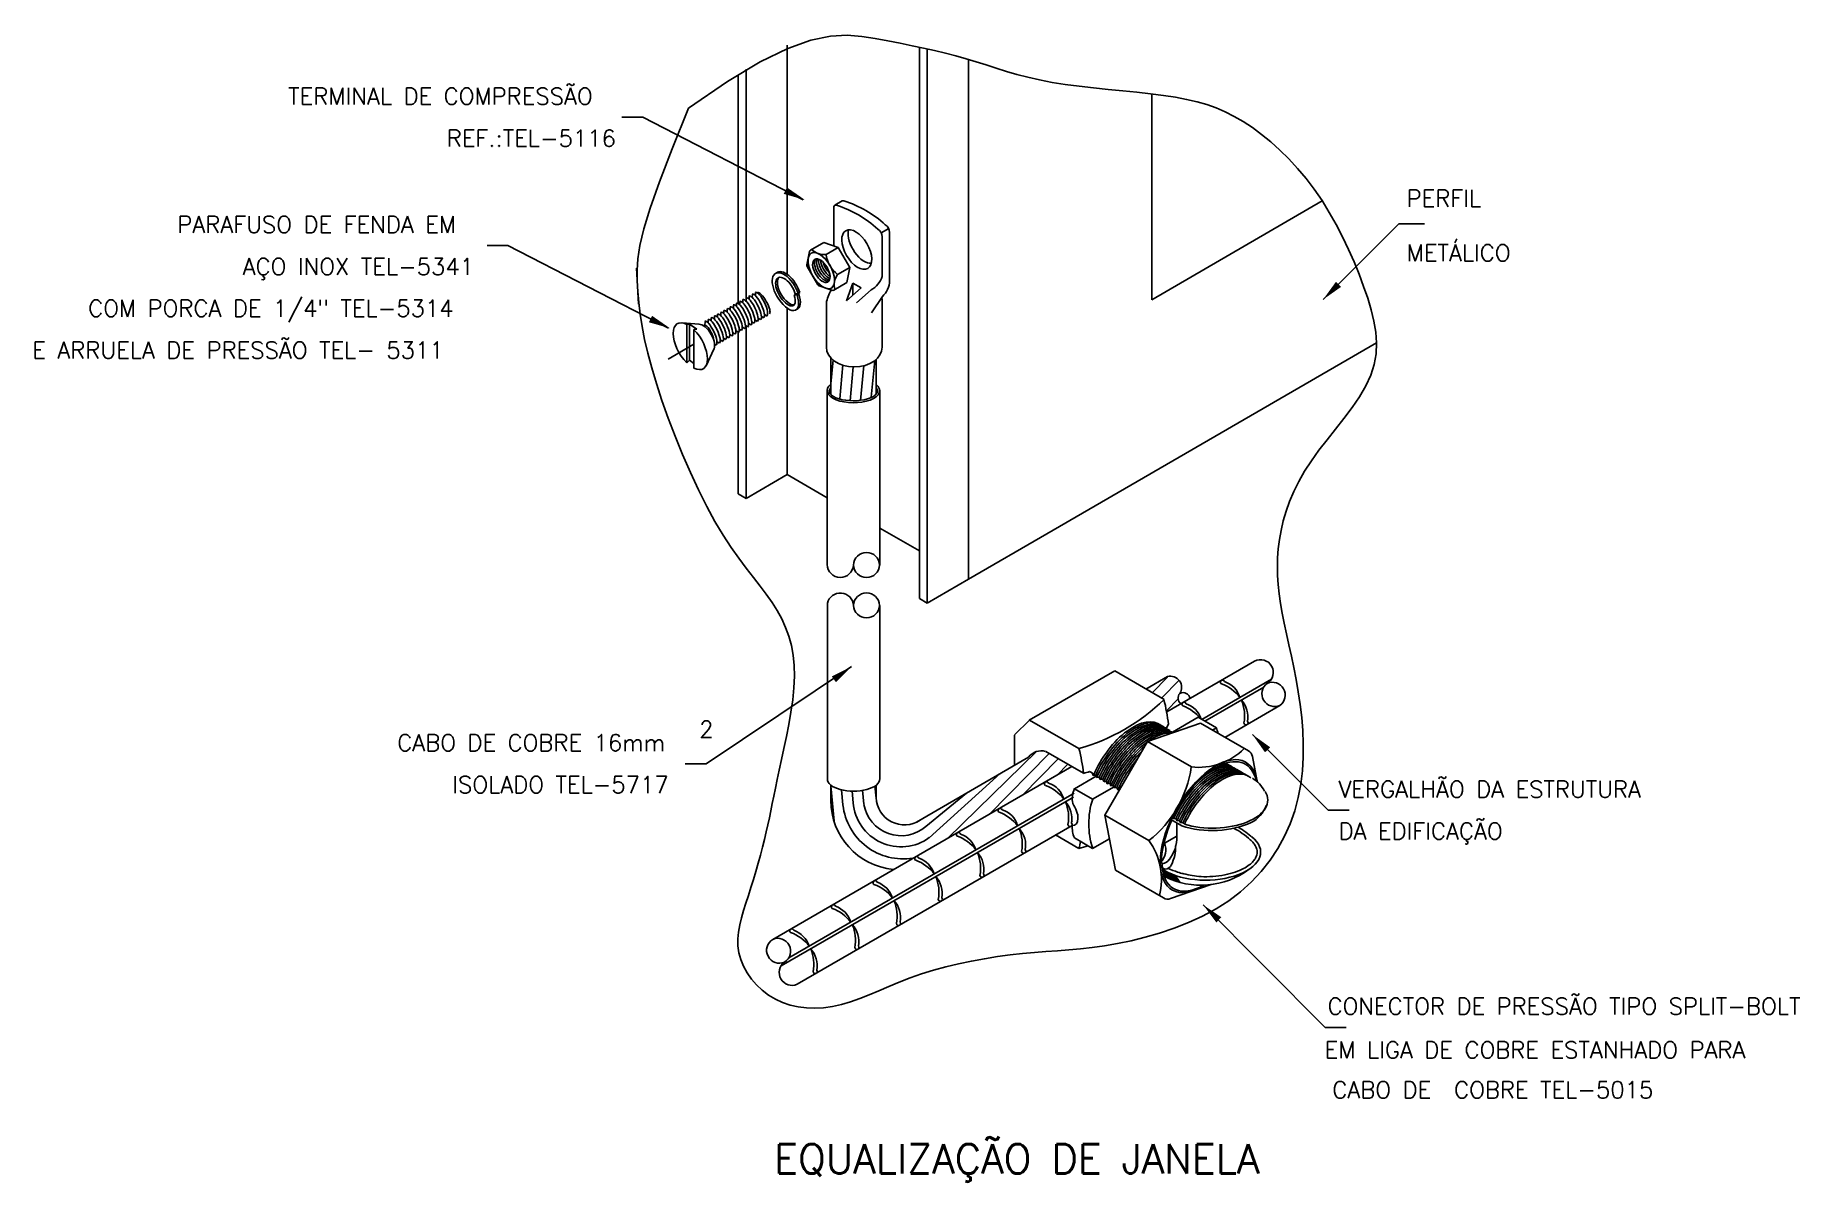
# Model space of a CAD drawing. Header units: millimetres. Extents: x -4696.5 to -4675.4, y -4670.3 to -4656.6.
import ezdxf
from ezdxf.enums import TextEntityAlignment as Align

# ---------------------------------------------------------------- set-up
doc = ezdxf.new("R2010")
doc.units = ezdxf.units.MM
doc.header["$LTSCALE"] = 10
doc.linetypes.add('DASHDOT', pattern=[1, 0.5, -0.25, 0, -0.25])
doc.layers.add('Termotécnica', color=7, linetype='Continuous')
doc.styles.add('r140', font='romans.shx')
doc.styles.add('r80', font='romans.shx')

msp = doc.modelspace()

# ---------------------------------------------------------------- linework, layer by layer
at = {"layer": 'Termotécnica', "color": 3}
for p, q in [((-4687.534, -4659.432), (-4687.534, -4656.69)), ((-4685.953, -4663.308), (-4685.953, -4656.712)), ((-4685.859, -4663.363), (-4685.859, -4656.733)), ((-4685.366, -4663.078), (-4685.366, -4656.861)), ((-4688.121, -4659.78), (-4688.121, -4657.054)), ((-4688.027, -4659.751), (-4688.027, -4656.977)), ((-4683.172, -4659.734), (-4683.172, -4657.273)), ((-4683.172, -4659.734), (-4681.135, -4658.552)), ((-4687.534, -4661.826), (-4687.534, -4659.827)), ((-4688.027, -4662.111), (-4688.027, -4660.043)), ((-4688.121, -4662.057), (-4688.121, -4660.123)), ((-4684.43, -4662.535), (-4680.486, -4660.248)), ((-4687.058, -4662.903), (-4687.058, -4660.818)), ((-4686.428, -4662.908), (-4686.428, -4660.821)), ((-4687.534, -4661.826), (-4688.027, -4662.111)), ((-4687.058, -4662.102), (-4687.534, -4661.826)), ((-4688.027, -4662.111), (-4688.121, -4662.057)), ((-4685.953, -4662.739), (-4686.428, -4662.465)), ((-4685.366, -4663.078), (-4684.43, -4662.535)), ((-4685.366, -4663.078), (-4685.859, -4663.363)), ((-4687.054, -4663.365), (-4687.054, -4665.468)), ((-4686.428, -4663.391), (-4686.428, -4665.468)), ((-4685.859, -4663.363), (-4685.953, -4663.308))]:
    msp.add_line(p, q, dxfattribs=at)
at = {"layer": 'Termotécnica', "color": 2, "ltscale": 1.6}
for p, q in [((-4689.263, -4657.551), (-4689.513, -4657.551)), ((-4687.343, -4658.538), (-4689.263, -4657.551)), ((-4686.964, -4658.603), (-4686.878, -4658.552)), ((-4686.976, -4659.092), (-4686.976, -4658.622)), ((-4686.409, -4658.933), (-4686.32, -4658.881)), ((-4686.398, -4658.981), (-4686.398, -4659.455)), ((-4686.309, -4658.929), (-4686.309, -4659.507)), ((-4681.124, -4659.732), (-4680.219, -4658.826)), ((-4680.219, -4658.826), (-4679.91, -4658.826)), ((-4690.875, -4659.087), (-4691.125, -4659.087)), ((-4688.956, -4660.074), (-4690.875, -4659.087)), ((-4686.749, -4659.534), (-4686.825, -4659.746)), ((-4686.649, -4659.592), (-4686.825, -4659.746)), ((-4686.649, -4659.592), (-4686.749, -4659.534)), ((-4686.531, -4659.617), (-4686.707, -4659.771)), ((-4686.395, -4659.697), (-4686.525, -4659.892)), ((-4686.766, -4664.123), (-4688.504, -4665.284)), ((-4681.97, -4664.934), (-4681.064, -4665.84)), ((-4688.504, -4665.284), (-4688.754, -4665.284)), ((-4681.064, -4665.84), (-4680.814, -4665.84)), ((-4682.559, -4666.973), (-4681.099, -4668.438)), ((-4681.099, -4668.438), (-4680.849, -4668.438))]:
    msp.add_line(p, q, dxfattribs=at)
at = {"layer": 'Termotécnica', "color": 2}
for p, q in [((-4687.298, -4659.316), (-4687.268, -4659.159)), ((-4687.255, -4659.14), (-4687.098, -4659.05)), ((-4687.098, -4659.05), (-4686.925, -4659.11)), ((-4687.069, -4659.193), (-4686.925, -4659.11)), ((-4686.925, -4659.11), (-4686.787, -4659.349)), ((-4687.295, -4659.335), (-4687.167, -4659.557)), ((-4686.931, -4659.432), (-4686.787, -4659.349)), ((-4686.822, -4659.529), (-4686.787, -4659.349)), ((-4687.914, -4659.646), (-4687.914, -4659.684)), ((-4687.152, -4659.569), (-4687.001, -4659.621)), ((-4686.978, -4659.619), (-4686.822, -4659.529)), ((-4688.291, -4659.863), (-4688.291, -4659.902)), ((-4688.253, -4659.841), (-4688.253, -4659.88)), ((-4688.215, -4659.82), (-4688.216, -4659.858)), ((-4688.178, -4659.798), (-4688.178, -4659.837)), ((-4688.14, -4659.776), (-4688.14, -4659.815)), ((-4688.102, -4659.754), (-4688.102, -4659.793)), ((-4688.064, -4659.733), (-4688.065, -4659.771)), ((-4688.027, -4659.711), (-4688.027, -4659.749)), ((-4687.989, -4659.689), (-4687.989, -4659.728)), ((-4687.951, -4659.668), (-4687.952, -4659.706)), ((-4687.065, -4660.301), (-4687.065, -4659.777)), ((-4686.398, -4660.301), (-4686.398, -4659.718)), ((-4688.789, -4660.011), (-4688.589, -4660.027)), ((-4688.736, -4660.029), (-4688.703, -4660.025)), ((-4688.736, -4660.029), (-4688.736, -4660.488)), ((-4688.703, -4660.025), (-4688.616, -4660.088)), ((-4688.703, -4660.025), (-4688.703, -4660.456)), ((-4688.518, -4660.044), (-4688.543, -4660.041)), ((-4688.517, -4659.993), (-4688.518, -4660.044)), ((-4688.479, -4659.971), (-4688.48, -4660.011)), ((-4688.442, -4659.95), (-4688.442, -4659.989)), ((-4688.404, -4659.928), (-4688.404, -4659.967)), ((-4688.366, -4659.907), (-4688.367, -4659.946)), ((-4688.329, -4659.885), (-4688.329, -4659.924)), ((-4688.083, -4660.101), (-4688.11, -4660.081)), ((-4688.046, -4660.08), (-4688.073, -4660.059)), ((-4688.008, -4660.058), (-4688.035, -4660.037)), ((-4687.97, -4660.036), (-4687.997, -4660.015)), ((-4687.932, -4660.015), (-4687.96, -4659.994)), ((-4687.894, -4659.994), (-4687.923, -4659.972)), ((-4687.857, -4659.971), (-4687.885, -4659.95)), ((-4687.819, -4659.95), (-4687.847, -4659.928)), ((-4687.778, -4659.929), (-4687.806, -4659.908)), ((-4688.65, -4660.092), (-4688.616, -4660.088)), ((-4688.65, -4660.092), (-4688.65, -4660.551)), ((-4688.385, -4660.276), (-4688.403, -4660.262)), ((-4688.347, -4660.254), (-4688.375, -4660.233)), ((-4688.309, -4660.233), (-4688.337, -4660.211)), ((-4688.272, -4660.211), (-4688.299, -4660.19)), ((-4688.234, -4660.188), (-4688.261, -4660.168)), ((-4688.196, -4660.167), (-4688.224, -4660.146)), ((-4688.159, -4660.145), (-4688.186, -4660.124)), ((-4688.121, -4660.123), (-4688.148, -4660.102)), ((-4688.736, -4660.488), (-4688.703, -4660.456)), ((-4688.703, -4660.456), (-4688.65, -4660.495)), ((-4688.505, -4660.524), (-4688.411, -4660.326)), ((-4687.013, -4660.866), (-4687.013, -4660.427)), ((-4686.471, -4660.866), (-4686.471, -4660.45)), ((-4682.995, -4664.665), (-4681.945, -4664.059)), ((-4684.638, -4664.765), (-4683.617, -4664.175)), ((-4683.617, -4664.175), (-4683.027, -4664.516)), ((-4683.243, -4664.392), (-4682.986, -4664.243)), ((-4682.573, -4664.754), (-4681.743, -4664.274)), ((-4682.537, -4664.775), (-4681.834, -4664.369)), ((-4682.298, -4664.969), (-4681.64, -4664.588)), ((-4684.815, -4664.938), (-4684.636, -4664.762)), ((-4684.636, -4664.762), (-4684.044, -4665.103)), ((-4682.973, -4664.813), (-4683, -4664.863)), ((-4684.816, -4664.943), (-4684.816, -4665.311)), ((-4684.442, -4665.138), (-4683.99, -4665.399)), ((-4685.986, -4665.983), (-4684.646, -4665.205)), ((-4685.889, -4666.336), (-4684.128, -4665.319)), ((-4687.013, -4665.541), (-4687.013, -4665.724)), ((-4686.471, -4665.541), (-4686.471, -4665.69)), ((-4683.886, -4665.395), (-4683.917, -4665.377)), ((-4683.873, -4665.425), (-4683.886, -4665.395)), ((-4683.844, -4665.42), (-4683.873, -4665.425)), ((-4683.831, -4665.45), (-4683.844, -4665.42)), ((-4683.802, -4665.444), (-4683.831, -4665.45)), ((-4683.789, -4665.474), (-4683.802, -4665.444)), ((-4683.76, -4665.469), (-4683.789, -4665.475)), ((-4683.747, -4665.499), (-4683.76, -4665.469)), ((-4683.718, -4665.494), (-4683.747, -4665.5)), ((-4683.705, -4665.524), (-4683.718, -4665.494)), ((-4683.676, -4665.519), (-4683.705, -4665.525)), ((-4683.662, -4665.548), (-4683.676, -4665.519)), ((-4683.634, -4665.543), (-4683.662, -4665.548)), ((-4683.62, -4665.573), (-4683.634, -4665.543)), ((-4683.591, -4665.568), (-4683.62, -4665.573)), ((-4683.578, -4665.597), (-4683.591, -4665.568)), ((-4687.607, -4667.702), (-4684.11, -4665.683)), ((-4687.516, -4667.607), (-4684.1, -4665.635)), ((-4683.558, -4665.593), (-4683.578, -4665.597)), ((-4684.131, -4665.973), (-4684.122, -4665.98)), ((-4682.814, -4666.028), (-4682.945, -4665.952)), ((-4682.913, -4665.944), (-4682.923, -4665.922)), ((-4682.885, -4665.938), (-4682.913, -4665.944)), ((-4682.871, -4665.968), (-4682.885, -4665.938)), ((-4682.842, -4665.962), (-4682.871, -4665.968)), ((-4682.828, -4665.991), (-4682.842, -4665.962)), ((-4682.8, -4665.987), (-4682.828, -4665.991)), ((-4682.788, -4666.005), (-4682.8, -4665.987)), ((-4685.595, -4666.873), (-4684.124, -4666.023)), ((-4684.326, -4666.136), (-4684.044, -4666.299)), ((-4685.889, -4666.336), (-4687.707, -4667.386)), ((-4683.022, -4666.562), (-4683.046, -4666.549)), ((-4682.958, -4666.546), (-4682.977, -4666.535)), ((-4685.595, -4666.873), (-4687.414, -4667.923))]:
    msp.add_line(p, q, dxfattribs=at)
at = {"layer": 'Termotécnica', "color": 1}
for p, q in [((-4689.312, -4659.789), (-4689.337, -4659.356)), ((-4687.404, -4659.661), (-4687.438, -4659.664)), ((-4687.383, -4659.648), (-4687.404, -4659.661)), ((-4686.749, -4659.535), (-4686.749, -4659.679)), ((-4687.429, -4659.668), (-4687.45, -4659.68)), ((-4687.417, -4659.677), (-4687.45, -4659.68)), ((-4687.396, -4659.665), (-4687.429, -4659.668)), ((-4687.396, -4659.665), (-4687.417, -4659.677)), ((-4686.986, -4660.454), (-4687.013, -4660.742)), ((-4686.487, -4660.46), (-4686.528, -4660.9)), ((-4686.867, -4660.512), (-4686.904, -4660.92)), ((-4686.744, -4660.538), (-4686.781, -4660.943)), ((-4686.618, -4660.52), (-4686.656, -4660.938)), ((-4683.167, -4664.435), (-4682.986, -4664.251)), ((-4683.057, -4664.499), (-4682.847, -4664.286)), ((-4682.998, -4664.652), (-4682.858, -4664.51)), ((-4682.591, -4664.799), (-4683.226, -4665.02)), ((-4682.925, -4664.905), (-4682.618, -4664.728)), ((-4682.4, -4664.854), (-4682.618, -4664.728)), ((-4682.018, -4665.13), (-4682.591, -4664.799)), ((-4682.4, -4664.854), (-4682.448, -4664.882)), ((-4685.618, -4666.18), (-4684.547, -4665.136)), ((-4683.226, -4665.02), (-4683.734, -4665.899)), ((-4682.7, -4665.323), (-4683.226, -4665.02)), ((-4685.124, -4665.895), (-4684.402, -4665.161)), ((-4684.723, -4665.663), (-4684.292, -4665.225)), ((-4684.31, -4665.424), (-4684.178, -4665.29)), ((-4681.911, -4665.497), (-4681.969, -4665.199)), ((-4686.974, -4665.972), (-4687.013, -4665.548)), ((-4686.471, -4665.698), (-4686.485, -4665.55)), ((-4685.835, -4666.169), (-4684.986, -4665.403)), ((-4683.838, -4665.433), (-4684.099, -4665.583)), ((-4683.625, -4665.562), (-4683.881, -4665.709)), ((-4686.867, -4665.778), (-4686.883, -4665.597)), ((-4686.744, -4665.752), (-4686.757, -4665.613)), ((-4686.618, -4665.77), (-4686.633, -4665.601)), ((-4685.875, -4666.034), (-4685.39, -4665.637)), ((-4683.881, -4665.709), (-4684.099, -4665.583)), ((-4683.208, -4666.203), (-4683.734, -4665.899)), ((-4683.607, -4666.559), (-4683.734, -4665.899)), ((-4682.875, -4665.993), (-4682.875, -4666.151)), ((-4683.881, -4666.297), (-4684.099, -4666.171)), ((-4683.68, -4666.181), (-4683.881, -4666.297)), ((-4683.021, -4666.235), (-4682.875, -4666.151)), ((-4683.034, -4666.89), (-4683.607, -4666.559)), ((-4683.044, -4666.477), (-4683.064, -4666.462)), ((-4682.463, -4666.731), (-4682.95, -4666.898))]:
    msp.add_line(p, q, dxfattribs=at)
at = {"layer": 'Termotécnica', "color": 1, "linetype": 'DASHDOT'}
msp.add_line((-4688.65, -4660.265), (-4688.96, -4660.444), dxfattribs=at)
at = {"layer": 'Termotécnica', "color": 1}
msp.add_lwpolyline([(-4688.713, -4657.444), (-4688.249, -4657.123), (-4687.857, -4656.889), (-4687.527, -4656.729), (-4687.25, -4656.631), (-4687.016, -4656.582), (-4686.817, -4656.571), (-4686.642, -4656.584), (-4686.482, -4656.61), (-4686.33, -4656.638), (-4686.183, -4656.666), (-4686.041, -4656.695), (-4685.904, -4656.724), (-4685.771, -4656.754), (-4685.642, -4656.785), (-4685.517, -4656.818), (-4685.394, -4656.853), (-4685.274, -4656.889), (-4685.155, -4656.926), (-4685.035, -4656.964), (-4684.913, -4657.002), (-4684.787, -4657.038), (-4684.655, -4657.073), (-4684.515, -4657.105), (-4684.366, -4657.134), (-4684.208, -4657.159), (-4684.041, -4657.181), (-4683.869, -4657.201), (-4683.694, -4657.219), (-4683.521, -4657.236), (-4683.351, -4657.253), (-4683.187, -4657.271), (-4683.032, -4657.29), (-4682.889, -4657.312), (-4682.756, -4657.337), (-4682.632, -4657.366), (-4682.515, -4657.4), (-4682.402, -4657.44), (-4682.294, -4657.487), (-4682.186, -4657.541), (-4682.079, -4657.603), (-4681.97, -4657.675), (-4681.86, -4657.756), (-4681.75, -4657.845), (-4681.641, -4657.943), (-4681.534, -4658.049), (-4681.429, -4658.163), (-4681.327, -4658.284), (-4681.23, -4658.413), (-4681.137, -4658.548), (-4681.05, -4658.689), (-4680.968, -4658.835), (-4680.891, -4658.983), (-4680.82, -4659.132), (-4680.754, -4659.281), (-4680.694, -4659.43), (-4680.639, -4659.575), (-4680.59, -4659.716), (-4680.548, -4659.854), (-4680.516, -4659.989), (-4680.494, -4660.121), (-4680.485, -4660.251), (-4680.491, -4660.381), (-4680.514, -4660.509), (-4680.554, -4660.637), (-4680.614, -4660.766), (-4680.69, -4660.895), (-4680.778, -4661.024), (-4680.874, -4661.153), (-4680.975, -4661.281), (-4681.076, -4661.408), (-4681.174, -4661.535), (-4681.264, -4661.66), (-4681.345, -4661.784), (-4681.414, -4661.907), (-4681.474, -4662.028), (-4681.525, -4662.147), (-4681.566, -4662.264), (-4681.6, -4662.38), (-4681.627, -4662.493), (-4681.647, -4662.604), (-4681.661, -4662.713), (-4681.669, -4662.82), (-4681.671, -4662.927), (-4681.669, -4663.034), (-4681.661, -4663.142), (-4681.649, -4663.253), (-4681.633, -4663.366), (-4681.612, -4663.483), (-4681.588, -4663.604), (-4681.561, -4663.73), (-4681.533, -4663.861), (-4681.503, -4663.996), (-4681.474, -4664.135), (-4681.447, -4664.278), (-4681.421, -4664.425), (-4681.399, -4664.575), (-4681.38, -4664.73), (-4681.367, -4664.887), (-4681.361, -4665.047), (-4681.362, -4665.207), (-4681.372, -4665.368), (-4681.391, -4665.529), (-4681.421, -4665.689), (-4681.463, -4665.847), (-4681.518, -4666.002), (-4681.586, -4666.153), (-4681.666, -4666.299), (-4681.759, -4666.439), (-4681.865, -4666.573), (-4681.982, -4666.699), (-4682.111, -4666.817), (-4682.253, -4666.924), (-4682.405, -4667.021), (-4682.567, -4667.108), (-4682.735, -4667.185), (-4682.907, -4667.253), (-4683.08, -4667.311), (-4683.253, -4667.361), (-4683.421, -4667.402), (-4683.584, -4667.436), (-4683.738, -4667.462), (-4683.885, -4667.482), (-4684.027, -4667.498), (-4684.165, -4667.51), (-4684.302, -4667.521), (-4684.439, -4667.531), (-4684.578, -4667.542), (-4684.721, -4667.555), (-4684.869, -4667.572), (-4685.02, -4667.592), (-4685.175, -4667.617), (-4685.33, -4667.645), (-4685.484, -4667.677), (-4685.636, -4667.713), (-4685.785, -4667.754), (-4685.927, -4667.798), (-4686.064, -4667.847), (-4686.194, -4667.898), (-4686.318, -4667.949), (-4686.438, -4668.001), (-4686.554, -4668.049), (-4686.667, -4668.094), (-4686.777, -4668.134), (-4686.886, -4668.166), (-4686.993, -4668.189), (-4687.099, -4668.204), (-4687.203, -4668.209), (-4687.305, -4668.206), (-4687.403, -4668.194), (-4687.498, -4668.172), (-4687.589, -4668.141), (-4687.675, -4668.101), (-4687.757, -4668.052), (-4687.832, -4667.995), (-4687.9, -4667.93), (-4687.961, -4667.86), (-4688.013, -4667.786), (-4688.057, -4667.707), (-4688.09, -4667.627), (-4688.112, -4667.545), (-4688.124, -4667.463), (-4688.125, -4667.381), (-4688.117, -4667.298), (-4688.102, -4667.213), (-4688.081, -4667.128), (-4688.056, -4667.041), (-4688.028, -4666.951), (-4687.998, -4666.86), (-4687.968, -4666.765), (-4687.939, -4666.669), (-4687.91, -4666.572), (-4687.882, -4666.474), (-4687.855, -4666.377), (-4687.83, -4666.282), (-4687.806, -4666.189), (-4687.785, -4666.1), (-4687.765, -4666.014), (-4687.747, -4665.931), (-4687.73, -4665.847), (-4687.713, -4665.762), (-4687.696, -4665.672), (-4687.676, -4665.577), (-4687.655, -4665.473), (-4687.631, -4665.36), (-4687.603, -4665.235), (-4687.573, -4665.101), (-4687.543, -4664.959), (-4687.515, -4664.814), (-4687.489, -4664.666), (-4687.468, -4664.519), (-4687.453, -4664.376), (-4687.447, -4664.238), (-4687.45, -4664.108), (-4687.462, -4663.985), (-4687.484, -4663.869), (-4687.514, -4663.758), (-4687.553, -4663.653), (-4687.599, -4663.551), (-4687.654, -4663.451), (-4687.715, -4663.354), (-4687.784, -4663.257), (-4687.858, -4663.159), (-4687.939, -4663.056), (-4688.024, -4662.946), (-4688.113, -4662.827), (-4688.206, -4662.696), (-4688.301, -4662.551), (-4688.399, -4662.388), (-4688.497, -4662.207), (-4688.595, -4662.01), (-4688.692, -4661.801), (-4688.785, -4661.586), (-4688.874, -4661.368), (-4688.957, -4661.151), (-4689.032, -4660.939), (-4689.098, -4660.737), (-4689.155, -4660.549), (-4689.202, -4660.372), (-4689.24, -4660.208), (-4689.27, -4660.053), (-4689.293, -4659.907), (-4689.31, -4659.768), (-4689.321, -4659.636), (-4689.327, -4659.508), (-4689.329, -4659.382), (-4689.32, -4659.245), (-4689.295, -4659.085), (-4689.248, -4658.887), (-4689.172, -4658.637), (-4689.062, -4658.323), (-4688.911, -4657.93), (-4688.713, -4657.444)], dxfattribs=at)
at = {"layer": 'Termotécnica', "color": 2}
for centre, radius, start, end in [((-4686.955, -4658.622), 0.021, 60, 180), ((-4686.503, -4658.981), 0.105, 0, 60), ((-4686.414, -4658.929), 0.105, 360, 60), ((-4687.241, -4659.164), 0.0276, 120, 169.1165), ((-4687.092, -4658.98), 0.214, 225.5818, 276.1065), ((-4686.704, -4659.142), 0.369, 187.9969, 232.0248), ((-4687.271, -4659.321), 0.0276, 169.1165, 210), ((-4686.759, -4659.558), 0.213, 143.8108, 194.501), ((-4687.143, -4659.543), 0.0276, 210, 250.8846), ((-4686.661, -4659.836), 0.409, 148.0121, 171.7584), ((-4686.992, -4659.595), 0.0276, 250.8846, 300), ((-4686.585, -4662.9), 0.157, 182.7796, 357.2204), ((-4686.585, -4663.398), 0.157, 2.7796, 177.2204), ((-4681.872, -4664.193), 0.153, 301.3054, 118.6946), ((-4682.95, -4664.372), 0.134, 327.4927, 105.4475), ((-4682.327, -4664.309), 0.0248, 16.0461, 236.6257), ((-4682.389, -4664.569), 0.28, 15.8438, 72.2469), ((-4682.779, -4664.499), 0.0805, 136.6893, 236.2804), ((-4682.498, -4664.775), 0.473, 36.7868, 70.623), ((-4681.702, -4664.447), 0.154, 126.2448, 293.7552), ((-4684.698, -4662.797), 2.398, 285.8241, 314.1759), ((-4685.435, -4665.113), 2.48, 6.9569, 13.9344), ((-4682.787, -4664.573), 0.0248, 16.0461, 236.6257), ((-4682.958, -4665.04), 0.473, 38.6426, 70.623), ((-4682.849, -4664.834), 0.28, 17.5744, 72.2469), ((-4682.326, -4664.725), 0.302, 349.9094, 42), ((-4682.536, -4664.71), 0.473, 349.377, 23.2132), ((-4682.046, -4664.795), 0.0248, 183.3743, 43.9539), ((-4684.498, -4665.313), 0.183, 72.3637, 144.1745), ((-4686.454, -4665.701), 2.483, 6.984, 13.9344), ((-4684.433, -4665.524), 0.0248, 16.0461, 236.6257), ((-4684.603, -4665.991), 0.473, 36.7868, 70.623), ((-4684.494, -4665.784), 0.28, 15.8438, 72.2469), ((-4684.644, -4663.091), 2.4, 285.8241, 287.6369), ((-4682.161, -4665.782), 0.376, 26.4242, 59.497), ((-4686.178, -4665.72), 0.835, 180.2417, 263.9581), ((-4686.132, -4665.677), 0.339, 182.2437, 303.5163), ((-4684.641, -4665.925), 0.473, 349.377, 23.2132), ((-4684.431, -4665.941), 0.302, 349.9094, 42), ((-4684.987, -4665.844), 0.0248, 16.0461, 236.6257), ((-4685.157, -4666.311), 0.473, 36.7868, 70.623), ((-4685.024, -4666.081), 0.251, 12.1762, 75.9145), ((-4682.157, -4665.654), 0.376, 297.3192, 339.4448), ((-4685.485, -4666.132), 0.0248, 16.0461, 236.6257), ((-4685.656, -4666.598), 0.473, 36.7868, 70.623), ((-4685.561, -4666.406), 0.298, 17.6433, 70.4474), ((-4685.195, -4666.245), 0.473, 349.377, 23.2132), ((-4684.968, -4666.256), 0.286, 348.3834, 43.5259), ((-4684.152, -4666.011), 0.0248, 183.3743, 43.9539), ((-4684.152, -4666.011), 0.0248, 183.3743, 266.8799), ((-4684.152, -4666.011), 0.0248, 20.03, 43.9539), ((-4682.608, -4666.871), 0.914, 47.8924, 63.0928), ((-4682.543, -4666.785), 0.843, 46.866, 61.3786), ((-4685.984, -4666.42), 0.0248, 16.0461, 236.6257), ((-4686.06, -4666.694), 0.298, 17.6433, 70.4474), ((-4685.476, -4666.546), 0.295, 349.2618, 42.6475), ((-4685.694, -4666.533), 0.473, 349.377, 23.2132), ((-4684.706, -4666.331), 0.0248, 183.3743, 43.9539), ((-4686.454, -4665.701), 2.483, 346.0656, 348.0801), ((-4684.699, -4663.99), 2.4, 285.8241, 288.5405), ((-4686.154, -4666.886), 0.473, 36.7868, 70.623), ((-4685.204, -4666.619), 0.0248, 183.3743, 43.9539), ((-4682.583, -4665.776), 0.962, 242.6705, 306.7217), ((-4686.483, -4666.708), 0.0248, 16.0461, 236.6257), ((-4686.653, -4667.174), 0.473, 36.7868, 70.623), ((-4686.558, -4666.982), 0.298, 17.6433, 70.4474), ((-4686.192, -4666.821), 0.473, 349.377, 23.2132), ((-4685.975, -4666.834), 0.295, 349.2618, 42.6475), ((-4686.981, -4666.996), 0.0248, 16.0461, 236.6257), ((-4687.152, -4667.462), 0.473, 36.7868, 70.623), ((-4687.057, -4667.269), 0.298, 17.6433, 70.4474), ((-4686.691, -4667.109), 0.473, 349.377, 23.2132), ((-4686.474, -4667.122), 0.295, 349.2618, 42.6475), ((-4685.703, -4666.906), 0.0248, 183.3743, 43.9539), ((-4687.48, -4667.284), 0.0248, 16.0461, 236.6257), ((-4687.19, -4667.397), 0.473, 349.377, 23.2132), ((-4686.972, -4667.41), 0.295, 349.2618, 42.6475), ((-4686.202, -4667.194), 0.0248, 183.3743, 43.9539), ((-4687.647, -4667.527), 0.154, 301.6781, 113.0779), ((-4687.65, -4667.75), 0.473, 36.7868, 70.623), ((-4687.556, -4667.557), 0.298, 17.6433, 70.4474), ((-4686.7, -4667.482), 0.0248, 183.3743, 43.9539), ((-4687.476, -4667.782), 0.154, 126.2448, 293.7552), ((-4687.688, -4667.685), 0.473, 349.377, 23.2132), ((-4687.471, -4667.698), 0.295, 349.2618, 42.6475), ((-4687.199, -4667.77), 0.0248, 183.3743, 43.9539)]:
    msp.add_arc(centre, radius, start, end, dxfattribs=at)
at = {"layer": 'Termotécnica', "color": 2, "ltscale": 1.6}
for centre, radius, start, end in [((-4687.313, -4659.814), 1.264, 46.94, 73.06), ((-4686.868, -4658.58), 0.0299, 67.0065, 109.3805), ((-4687.224, -4659.762), 1.264, 46.94, 73.06), ((-4686.659, -4659.375), 0.273, 297.8728, 342.963), ((-4686.582, -4659.497), 0.273, 312.9532, 358.0435)]:
    msp.add_arc(centre, radius, start, end, dxfattribs=at)
at = {"layer": 'Termotécnica', "color": 1}
for centre, radius, start, end in [((-4688.672, -4660.253), 0.26, 53.6826, 53.7264), ((-4688.672, -4660.253), 0.26, 53.6826, 53.7264), ((-4682.798, -4664.518), 0.0838, 9.6865, 117.6027), ((-4681.731, -4664.464), 0.154, 306.2448, 113.7552), ((-4683.298, -4665.147), 0.945, 13.8536, 18.1051), ((-4682.617, -4664.541), 0.787, 263.8935, 314.4196), ((-4682.069, -4665.218), 0.102, 10.8846, 60), ((-4684.042, -4665.135), 1.355, 307.9752, 352.0031), ((-4686.148, -4665.7), 0.723, 186.1748, 279.3449), ((-4686.173, -4665.706), 0.573, 184.535, 306.1705), ((-4686.173, -4665.695), 0.451, 189.637, 311.3232), ((-4683.834, -4665.703), 0.291, 155.5864, 191.3137), ((-4682.982, -4666.003), 0.945, 161.8949, 198.1051), ((-4683.818, -4666.048), 0.307, 175.3313, 203.5925), ((-4683.841, -4666.666), 0.784, 345.499, 36.1918), ((-4683.295, -4666.171), 0.42, 321.3212, 2.7333), ((-4683.223, -4666.314), 0.217, 317.1076, 21.3624), ((-4683.347, -4666.282), 0.459, 332.7069, 1.9672), ((-4683.049, -4666.378), 0.0989, 273.0434, 328.3427), ((-4683.015, -4666.462), 0.0828, 270.1402, 338.8672), ((-4682.983, -4666.802), 0.102, 240, 289.1154), ((-4687.627, -4667.517), 0.154, 121.6781, 293.0779)]:
    msp.add_arc(centre, radius, start, end, dxfattribs=at)
at = {"layer": 'Termotécnica', "color": 3}
for centre, radius, start, end in [((-4686.585, -4662.915), 0.157, 2.7796, 177.2204), ((-4686.899, -4662.898), 0.158, 181.8559, 356.5971), ((-4686.899, -4663.4), 0.158, 3.4029, 167.2118), ((-4686.585, -4663.383), 0.157, 182.7796, 357.2204)]:
    msp.add_arc(centre, radius, start, end, dxfattribs=at)
at = {"layer": 'Termotécnica', "color": 2, "ltscale": 1.6}
msp.add_ellipse((-4686.702, -4659.134), major_axis=(-0.131, 0.226), ratio=0.539103, dxfattribs=at)
msp.add_ellipse((-4686.629, -4659.061), major_axis=(-0.131, 0.226), ratio=0.531794, start_param=0.55568, end_param=2.924098, dxfattribs=at)
at = {"layer": 'Termotécnica', "color": 2}
for major_axis in [(-0.12, 0.208), (-0.079, 0.136)]:
    msp.add_ellipse((-4687.126, -4659.386), major_axis=major_axis, ratio=0.500279, dxfattribs=at)
at = {"layer": 'Termotécnica', "color": 1}
for centre, major_axis, ratio, start_param, end_param in [((-4687.551, -4659.631), (-0.123, 0.212), 0.499695, 4.294815, 7.853982), ((-4687.53, -4659.618), (-0.123, 0.212), 0.499695, 4.294806, 6.387341), ((-4687.103, -4659.372), (-0.079, 0.136), 0.500279, 0.18491, 2.972727), ((-4687.079, -4659.358), (-0.079, 0.136), 0.500279, 0.364789, 2.778721), ((-4687.055, -4659.344), (-0.079, 0.136), 0.500279, 0.558566, 2.581302), ((-4687.031, -4659.33), (-0.079, 0.136), 0.500279, 0.785292, 2.36675), ((-4687.007, -4659.316), (-0.079, 0.136), 0.500279, 1.074262, 2.069382), ((-4687.885, -4659.809), (-0.067, 0.142), 0.281547, 3.158868, 6.283185), ((-4687.846, -4659.788), (-0.067, 0.142), 0.281547, 3.158868, 6.283185), ((-4687.819, -4659.776), (-0.071, 0.127), 0.281547, 3.158868, 6.283185), ((-4687.551, -4659.631), (-0.092, 0.159), 0.499999, 4.228795, 7.853982), ((-4687.53, -4659.618), (-0.092, 0.159), 0.499999, 0.130828, 1.570796), ((-4688.225, -4660.004), (-0.067, 0.142), 0.281547, 3.158868, 6.283185), ((-4688.186, -4659.983), (-0.067, 0.142), 0.281547, 3.158868, 6.283185), ((-4688.149, -4659.961), (-0.067, 0.142), 0.281547, 3.158868, 6.283185), ((-4688.112, -4659.939), (-0.067, 0.142), 0.281547, 3.158868, 6.283185), ((-4688.073, -4659.918), (-0.067, 0.142), 0.281547, 3.158868, 6.283185), ((-4688.035, -4659.896), (-0.067, 0.142), 0.281547, 3.158868, 6.283185), ((-4687.998, -4659.874), (-0.067, 0.142), 0.281547, 3.158868, 6.283185), ((-4687.959, -4659.853), (-0.067, 0.142), 0.281547, 3.158868, 6.283185), ((-4687.921, -4659.832), (-0.067, 0.142), 0.281547, 3.158868, 6.283185), ((-4687.559, -4659.635), (-0.128, 0.222), 0.440757, 1.570796, 4.28133), ((-4687.559, -4659.635), (-0.098, 0.169), 0.420785, 1.570796, 4.213976), ((-4687.538, -4659.623), (-0.098, 0.169), 0.420785, 1.570796, 2.99744), ((-4687.538, -4659.623), (-0.128, 0.222), 0.440757, 3.023327, 4.28105), ((-4688.452, -4660.134), (-0.067, 0.142), 0.281547, 3.158868, 6.283185), ((-4688.469, -4660.145), (-0.048, 0.102), 0.279135, 4.07805, 6.289438), ((-4688.413, -4660.113), (-0.067, 0.142), 0.281547, 3.158868, 6.283185), ((-4688.375, -4660.091), (-0.067, 0.142), 0.281547, 3.158868, 6.283185), ((-4688.338, -4660.069), (-0.067, 0.142), 0.281547, 3.158868, 6.283185), ((-4688.3, -4660.048), (-0.067, 0.142), 0.281547, 3.158868, 6.283185), ((-4688.262, -4660.027), (-0.067, 0.142), 0.281547, 3.158868, 6.283185), ((-4683.462, -4665.467), (0.379, 0.656), 0.509483, -0.069099, 1.793729), ((-4683.441, -4665.48), (0.379, 0.656), 0.509483, -0.066887, 1.769836), ((-4683.421, -4665.493), (0.379, 0.656), 0.509483, 0.000834, 1.792129), ((-4683.399, -4665.505), (0.379, 0.656), 0.509483, -0.059235, 1.769943), ((-4683.378, -4665.517), (0.379, 0.656), 0.509483, 0.000081, 1.792977), ((-4683.357, -4665.529), (0.379, 0.656), 0.509483, 0.069442, 1.769727), ((-4683.337, -4665.542), (0.379, 0.656), 0.509483, 0.000081, 1.792977), ((-4683.315, -4665.554), (0.379, 0.656), 0.509483, 0.069442, 1.769727), ((-4683.295, -4665.567), (0.379, 0.656), 0.509483, 0.000081, 1.792977), ((-4683.274, -4665.579), (0.379, 0.656), 0.509483, 0.069442, 1.769727), ((-4683.252, -4665.591), (0.379, 0.656), 0.509483, 0.159074, 1.793724), ((-4683.231, -4665.603), (0.379, 0.656), 0.509483, 0.259192, 1.76988), ((-4683.21, -4665.615), (0.379, 0.656), 0.509483, 0.941317, 1.792524), ((-4683.189, -4665.627), (0.379, 0.656), 0.509483, 1.054898, 1.770095), ((-4683.17, -4665.644), (0.379, 0.656), 0.509483, 1.207524, 1.787348), ((-4682.489, -4666.031), (0.441, 0.764), 0.500279, -0.536614, 3.897606), ((-4682.519, -4666.019), (0.379, 0.656), 0.509483, -0.069442, 1.74457), ((-4682.498, -4666.031), (0.379, 0.656), 0.509483, -0.069442, 1.721827), ((-4682.476, -4666.043), (0.379, 0.656), 0.509483, -0.069442, 1.745409), ((-4682.455, -4666.056), (0.379, 0.656), 0.509483, -0.069442, 1.720495), ((-4682.434, -4666.068), (0.379, 0.656), 0.509483, -0.069442, 1.742476), ((-4682.54, -4666.007), (0.379, 0.656), 0.509483, -0.069442, 0.949973), ((-4682.561, -4665.995), (0.379, 0.656), 0.509483, -0.069442, 0.546266), ((-4682.584, -4665.987), (0.379, 0.656), 0.509483, -0.069442, 0.386689), ((-4682.603, -4665.97), (0.379, 0.656), 0.509483, -0.050881, 0.23141), ((-4682.624, -4665.958), (0.379, 0.656), 0.509483, -0.063361, 0.132148), ((-4682.645, -4665.946), (0.379, 0.656), 0.509483, -0.084808, 0.063993), ((-4682.413, -4666.08), (0.379, 0.656), 0.509483, -0.069442, 1.726452), ((-4682.392, -4666.092), (0.379, 0.656), 0.509483, -0.080951, 1.732748), ((-4684.192, -4665.839), (-0.102, 0.177), 0.509483, 2.820425, 4.869091), ((-4682.475, -4666.033), (0.441, 0.764), 0.500279, 1.758319, 2.412877), ((-4682.988, -4666.437), (0.0672, 0.0859), 0.509483, 2.225509, 3.37668), ((-4682.968, -4666.452), (0.0672, 0.0859), 0.509483, 2.225509, 3.514547), ((-4682.568, -4666.02), (0.379, 0.656), 0.509483, 2.755729, 3.035473), ((-4682.558, -4666.022), (0.379, 0.656), 0.509483, 2.750518, 3.049868), ((-4682.589, -4666.008), (0.379, 0.656), 0.509483, 2.903189, 3.049868), ((-4682.599, -4666.004), (0.379, 0.656), 0.509483, 2.965674, 3.046744), ((-4682.537, -4666.034), (0.379, 0.656), 0.509483, 2.748319, 3.029066), ((-4682.529, -4666.036), (0.379, 0.656), 0.509483, 2.754666, 3.049868), ((-4682.508, -4666.048), (0.379, 0.656), 0.509483, 2.749818, 3.007121), ((-4682.506, -4666.043), (0.379, 0.656), 0.509483, 2.770883, 3.049868), ((-4682.485, -4666.055), (0.379, 0.656), 0.509483, 2.767564, 3.020551), ((-4682.48, -4666.053), (0.379, 0.656), 0.509483, 2.77827, 3.049868), ((-4682.459, -4666.065), (0.379, 0.656), 0.509483, 2.76593, 3.012858), ((-4682.457, -4666.061), (0.379, 0.656), 0.509483, 2.779602, 3.049868), ((-4682.436, -4666.073), (0.379, 0.656), 0.509483, 2.77085, 3.007121), ((-4682.434, -4666.068), (0.379, 0.656), 0.509483, 2.78885, 3.049868), ((-4682.413, -4666.08), (0.379, 0.656), 0.509483, 2.77085, 3.007121)]:
    msp.add_ellipse(centre, major_axis=major_axis, ratio=ratio, start_param=start_param, end_param=end_param, dxfattribs=at)
at = {"layer": 'Termotécnica', "color": 2}
for centre, major_axis, ratio, start_param, end_param in [((-4688.693, -4660.29), (-0.155, 0.269), 0.500279, -0.644673, 2.073751), ((-4688.523, -4660.192), (-0.091, 0.158), 0.500279, 3.362215, 6.034729), ((-4688.693, -4660.29), (-0.155, 0.269), 0.500279, 2.496756, 5.215581), ((-4682.494, -4666.055), (0.441, 0.764), 0.500279, -0.498152, 1.725871), ((-4682.44, -4665.722), (0.654, 0.003), 0.509483, 4.157937, 6.597026), ((-4682.445, -4665.722), (0.683, 0.003), 0.529306, 4.139289, 5.448871), ((-4682.525, -4666.344), (0.654, 0.003), 0.509483, 3.845919, 6.860137), ((-4682.471, -4666.015), (0.441, 0.764), 0.500279, 2.549454, 3.852117)]:
    msp.add_ellipse(centre, major_axis=major_axis, ratio=ratio, start_param=start_param, end_param=end_param, dxfattribs=at)
at = {"layer": 'Termotécnica', "color": 2, "linetype": 'Continuous'}
msp.add_ellipse((-4686.732, -4660.301), major_axis=(0.334, 0), ratio=0.708671, start_param=3.141593, end_param=6.283185, dxfattribs=at)
at = {"layer": 'Termotécnica', "color": 3}
for centre, major_axis, ratio, start_param, end_param in [((-4686.743, -4660.82), (-0.315, 0.002), 0.465405, -0.541203, 3.666421), ((-4686.743, -4660.826), (0.288, 0), 0.405648, 2.794543, 6.615684), ((-4686.741, -4665.468), (-0.313, 0), 0.463761, -0.018229, 3.16026)]:
    msp.add_ellipse(centre, major_axis=major_axis, ratio=ratio, start_param=start_param, end_param=end_param, dxfattribs=at)
at = {"layer": 'Termotécnica', "color": 2}
msp.add_open_spline([(-4682.958, -4666.546), (-4682.851, -4666.588), (-4682.791, -4666.603), (-4682.685, -4666.622), (-4682.59, -4666.637), (-4682.441, -4666.636), (-4682.299, -4666.617), (-4682.175, -4666.584), (-4682.077, -4666.542), (-4682.006, -4666.497), (-4681.959, -4666.453), (-4681.93, -4666.413), (-4681.915, -4666.376), (-4681.911, -4666.341), (-4681.916, -4666.306), (-4681.931, -4666.27), (-4681.959, -4666.23), (-4681.971, -4666.215), (-4681.987, -4666.199), (-4681.996, -4666.193)], degree=3, knots=[3.942773, 3.942773, 3.942773, 3.942773, 4.152047, 4.373331, 4.607258, 4.841184, 5.075111, 5.298225, 5.504103, 5.689757, 5.855803, 6.005181, 6.14422, 6.28326, 6.422299, 6.561339, 6.707536, 6.872139, 7.036742, 7.036742, 7.036742, 7.036742], dxfattribs=at)
at = {"layer": 'Termotécnica', "color": 2, "ltscale": 1.6}
for points in [[(-4687.575, -4658.468), (-4687.538, -4658.39), (-4687.322, -4658.54)], [(-4680.91, -4659.581), (-4680.97, -4659.519), (-4681.124, -4659.732)], [(-4689.188, -4660.004), (-4689.151, -4659.926), (-4688.935, -4660.076)], [(-4687.001, -4664.24), (-4686.951, -4664.31), (-4686.766, -4664.123)], [(-4681.819, -4665.148), (-4681.757, -4665.088), (-4681.97, -4664.934)], [(-4682.342, -4667.12), (-4682.401, -4667.183), (-4682.559, -4666.973)]]:
    msp.add_solid(points, dxfattribs=at)

# ---------------------------------------------------------------- texts
at = {"layer": 'Termotécnica', "color": 2, "style": 'r80'}
for s, p in [('TERMINAL DE COMPRESSÃO ', (-4693.503, -4657.4)), ('REF.:TEL-5116', (-4691.606, -4657.903)), ('PERFIL', (-4680.124, -4658.621)), ('PARAFUSO DE FENDA EM', (-4694.829, -4658.934)), ('METÁLICO', (-4680.124, -4659.274)), ('AÇO INOX TEL-5341', (-4694.048, -4659.438)), ('COM PORCA DE 1/4" TEL-5314', (-4695.896, -4659.937)), ('E ARRUELA DE PRESSÃO TEL- 5311', (-4696.563, -4660.437)), ('CABO DE COBRE 16mm', (-4692.199, -4665.133)), ('2', (-4688.587, -4664.972)), (' ISOLADO TEL-5717', (-4691.677, -4665.635)), ('VERGALHÃO DA ESTRUTURA ', (-4680.939, -4665.69)), ('DA EDIFICAÇÃO', (-4680.939, -4666.19)), ('CONECTOR DE PRESSÃO TIPO SPLIT-BOLT', (-4681.071, -4668.286)), (' EM LIGA DE COBRE ESTANHADO PARA', (-4681.241, -4668.808)), ('CABO DE  COBRE TEL-5015', (-4681.014, -4669.285))]:
    msp.add_text(s, height=0.2, dxfattribs=at).set_placement(p)
at = {"layer": 'Termotécnica', "color": 5, "style": 'r140'}
msp.add_text(' EQUALIZAÇÃO DE JANELA', height=0.35, dxfattribs=at).set_placement((-4684.906, -4670.29), align=Align.BOTTOM_CENTER)

doc.saveas('drawing.dxf')
